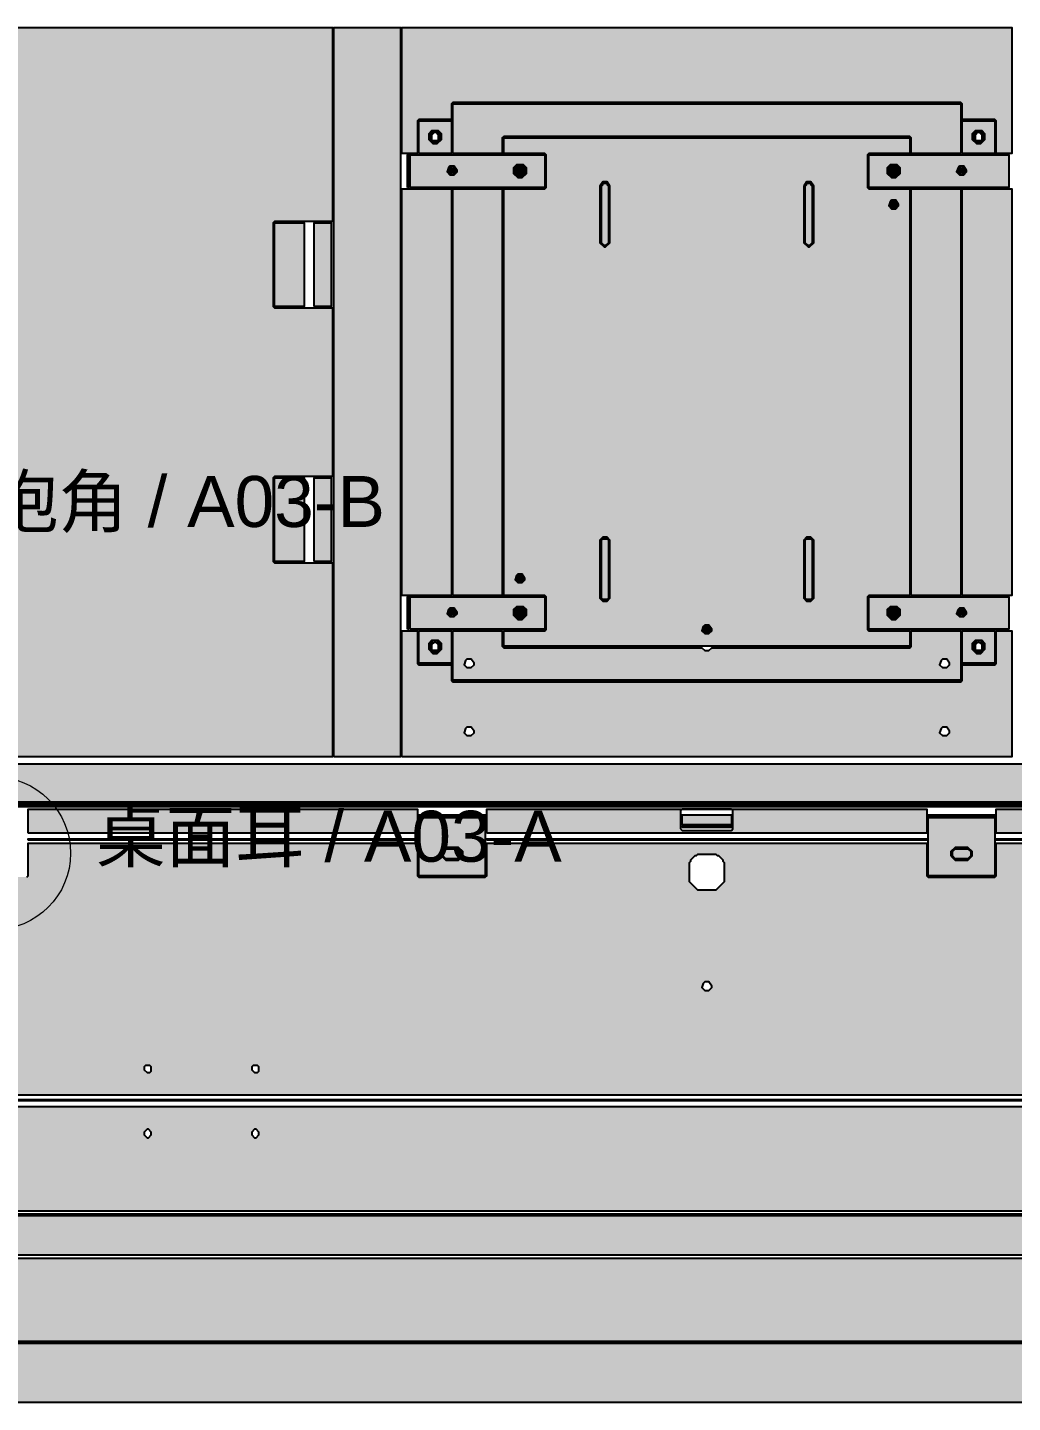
# Model space of a CAD drawing. Header units: millimetres. Extents: x 5 to 252589, y 5 to 415.
# Drawn here: x 24082.5 to 24140.5, y 251 to 331.9 of the extents above; entities that cross this region are included whole.
import ezdxf

# ---------------------------------------------------------------- set-up
doc = ezdxf.new("R2010")
doc.units = ezdxf.units.MM
for name, color, linetype, lineweight in [('DIM', 7, 'Continuous', 13), ('HATCH', 8, 'Continuous', 9), ('NOTE', 7, 'Continuous', 18), ('OUTLINE', 7, 'Continuous', 25)]:
    doc.layers.add(name, color=color, linetype=linetype, lineweight=lineweight)
doc.styles.add('CN', font='Arial Unicode.ttf')

msp = doc.modelspace()

# ---------------------------------------------------------------- hatches: boundary and pattern name
at = {"layer": 'HATCH', "true_color": 0x627d89}
for points in [[(24064.5, 289), (24064.5, 300.41667), (24067.91667, 300.41667), (24068, 300.5), (24068, 305.41667), (24067.91667, 305.5), (24064.5, 305.5), (24064.5, 315.41667), (24067.91667, 315.41667), (24068, 315.5), (24068, 320.41667), (24067.91667, 320.5), (24064.5, 320.5), (24064.5, 331.91667), (24100.41667, 331.91667), (24100.41667, 320.5), (24097, 320.5), (24096.91667, 320.41667), (24096.91667, 315.5), (24097, 315.41667), (24100.41667, 315.41667), (24100.41667, 305.5), (24097, 305.5), (24096.91667, 305.41667), (24096.91667, 300.5), (24097, 300.41667), (24100.41667, 300.41667), (24100.41667, 289)], [(24104.5, 324.5), (24104.5, 331.91667), (24140.41667, 331.91667), (24140.41667, 324.5), (24139.5, 324.5), (24139.5, 326.41667), (24139.41667, 326.5), (24137.5, 326.5), (24137.5, 327.41667), (24137.41667, 327.5), (24107.5, 327.5), (24107.41667, 327.41667), (24107.41667, 326.5), (24105.5, 326.5), (24105.41667, 326.41667), (24105.41667, 324.5)], [(24106.33333, 325.16667), (24106.16667, 325.33333), (24106.16667, 325.66667), (24106.25, 325.75), (24106.33333, 325.75), (24106.16667, 325.58333), (24106.16667, 325.33333), (24106.33333, 325.16667), (24106.58333, 325.16667), (24106.75, 325.33333), (24106.75, 325.58333), (24106.58333, 325.75), (24106.66667, 325.75), (24106.75, 325.66667), (24106.75, 325.33333), (24106.58333, 325.16667)], [(24138.33333, 325.16667), (24138.16667, 325.33333), (24138.16667, 325.66667), (24138.25, 325.75), (24138.33333, 325.75), (24138.16667, 325.58333), (24138.16667, 325.33333), (24138.33333, 325.16667), (24138.58333, 325.16667), (24138.75, 325.33333), (24138.75, 325.58333), (24138.58333, 325.75), (24138.66667, 325.75), (24138.75, 325.66667), (24138.75, 325.33333), (24138.58333, 325.16667)], [(24107.33333, 323.33333), (24107.25, 323.41667), (24107.25, 323.5), (24107.33333, 323.58333), (24107.33333, 323.66667), (24107.41667, 323.66667), (24107.41667, 323.33333)], [(24137.5, 323.33333), (24137.5, 323.66667), (24137.58333, 323.66667), (24137.66667, 323.41667), (24137.58333, 323.33333)], [(24104.5, 298.5), (24104.5, 322.41667), (24107.41667, 322.41667), (24107.41667, 298.5)], [(24137.5, 298.5), (24137.5, 322.41667), (24140.41667, 322.41667), (24140.41667, 298.5)], [(24107.33333, 297.33333), (24107.25, 297.41667), (24107.25, 297.5), (24107.33333, 297.58333), (24107.33333, 297.66667), (24107.41667, 297.66667), (24107.41667, 297.33333)], [(24137.5, 297.33333), (24137.5, 297.66667), (24137.58333, 297.66667), (24137.66667, 297.41667), (24137.58333, 297.33333)], [(24106.33333, 295.16667), (24106.16667, 295.33333), (24106.16667, 295.66667), (24106.25, 295.75), (24106.33333, 295.75), (24106.16667, 295.58333), (24106.16667, 295.33333), (24106.33333, 295.16667), (24106.58333, 295.16667), (24106.75, 295.33333), (24106.75, 295.58333), (24106.58333, 295.75), (24106.66667, 295.75), (24106.75, 295.66667), (24106.75, 295.33333), (24106.58333, 295.16667)], [(24138.33333, 295.16667), (24138.16667, 295.33333), (24138.16667, 295.66667), (24138.25, 295.75), (24138.33333, 295.75), (24138.16667, 295.58333), (24138.16667, 295.33333), (24138.33333, 295.16667), (24138.58333, 295.16667), (24138.75, 295.33333), (24138.75, 295.58333), (24138.58333, 295.75), (24138.66667, 295.75), (24138.75, 295.66667), (24138.75, 295.33333), (24138.58333, 295.16667)], [(24026.75, 286.33333), (24026.75, 288.58333), (24218.16667, 288.58333), (24218.16667, 286.33333)], [(24026.66667, 286), (24026.66667, 286.16667), (24026.75, 286.08333), (24218.16667, 286.08333), (24218.25, 286.16667), (24218.25, 286), (24218.16667, 286.08333), (24026.75, 286.08333)], [(24082.5, 284.5), (24082.5, 285.91667), (24105.41667, 285.91667), (24105.41667, 284.5)], [(24139.5, 284.5), (24139.5, 285.91667), (24162.41667, 285.91667), (24162.41667, 284.5)], [(24082.5, 284.08333), (24082.5, 284.16667), (24105.41667, 284.16667), (24105.41667, 284.08333)], [(24109.5, 284.08333), (24109.5, 284.16667), (24135.41667, 284.16667), (24135.41667, 284.08333)], [(24139.5, 284.08333), (24139.5, 284.16667), (24162.41667, 284.16667), (24162.41667, 284.08333)], [(24106.91667, 283.16667), (24106.91667, 283.41667), (24107.08333, 283.58333), (24107.83333, 283.58333), (24108, 283.41667), (24108, 283.16667), (24107.83333, 283), (24107.08333, 283)], [(24136.91667, 283.16667), (24136.91667, 283.41667), (24137.08333, 283.58333), (24137.83333, 283.58333), (24138, 283.41667), (24138, 283.16667), (24137.83333, 283), (24137.08333, 283)], [(24033.58333, 259.66667), (24033.58333, 260.08333), (24033.66667, 260.16667), (24033.66667, 260.66667), (24033.75, 260.75), (24033.75, 261.16667), (24033.83333, 261.25), (24033.83333, 261.75), (24033.91667, 261.83333), (24034, 261.83333), (24034.08333, 261.91667), (24034.08333, 262), (24210.83333, 262), (24210.83333, 261.91667), (24211.08333, 261.75), (24211.08333, 261.25), (24211.16667, 261.16667), (24211.16667, 260.75), (24211.25, 260.66667), (24211.25, 260.16667), (24211.33333, 260.08333), (24211.33333, 259.66667)], [(24024.66667, 251), (24024.66667, 251.16667), (24024.75, 251.25), (24024.75, 251.33333), (24024.91667, 251.5), (24024.91667, 251.58333), (24025.16667, 251.83333), (24025.08333, 251.91667), (24025.16667, 252), (24025.16667, 252.08333), (24025.33333, 252.25), (24025.33333, 252.33333), (24025.41667, 252.41667), (24025.41667, 252.5), (24025.5, 252.58333), (24025.58333, 252.83333), (24025.75, 253), (24025.75, 253.08333), (24025.83333, 253.16667), (24025.83333, 253.25), (24025.91667, 253.33333), (24026, 253.58333), (24026.16667, 253.75), (24026.16667, 253.83333), (24026.25, 253.91667), (24026.25, 254), (24026.33333, 254.08333), (24026.41667, 254.33333), (24026.58333, 254.5), (24218.33333, 254.5), (24218.5, 254.33333), (24218.5, 254.25), (24218.58333, 254.16667), (24218.58333, 254.08333), (24218.66667, 254), (24218.75, 253.75), (24218.91667, 253.58333), (24218.91667, 253.5), (24219, 253.41667), (24219, 253.33333), (24219.08333, 253.25), (24219.16667, 253), (24219.33333, 252.83333), (24219.33333, 252.75), (24219.41667, 252.66667), (24219.41667, 252.58333), (24219.5, 252.5), (24219.58333, 252.25), (24219.75, 252.08333), (24219.75, 252), (24219.83333, 251.91667), (24219.75, 251.83333), (24220, 251.58333), (24220, 251.5), (24220.16667, 251.33333), (24220.16667, 251.25), (24220.25, 251.16667), (24220.25, 251)]]:
    msp.add_hatch(color=145, dxfattribs=at).paths.add_polyline_path(points)
at = {"layer": 'HATCH', "true_color": 0x46909b}
for points in [[(24100.5, 289), (24100.5, 331.91667), (24104.41667, 331.91667), (24104.41667, 289)], [(24107.5, 324.5), (24107.5, 327.41667), (24137.41667, 327.41667), (24137.41667, 324.5), (24134.5, 324.5), (24134.5, 325.41667), (24134.41667, 325.5), (24110.5, 325.5), (24110.41667, 325.41667), (24110.41667, 324.5)], [(24107.5, 323.33333), (24107.5, 323.66667), (24107.58333, 323.66667), (24107.66667, 323.41667), (24107.58333, 323.33333)], [(24111.33333, 323.33333), (24111.33333, 323.41667), (24111.25, 323.5), (24111.41667, 323.66667), (24111.5, 323.66667), (24111.66667, 323.5), (24111.58333, 323.41667), (24111.58333, 323.33333)], [(24133.33333, 323.33333), (24133.33333, 323.41667), (24133.25, 323.5), (24133.41667, 323.66667), (24133.5, 323.66667), (24133.66667, 323.5), (24133.58333, 323.41667), (24133.58333, 323.33333)], [(24137.33333, 323.33333), (24137.25, 323.41667), (24137.25, 323.5), (24137.33333, 323.58333), (24137.33333, 323.66667), (24137.41667, 323.66667), (24137.41667, 323.33333)], [(24107.5, 298.5), (24107.5, 322.41667), (24110.41667, 322.41667), (24110.41667, 298.5)], [(24116.41667, 319.08333), (24116.25, 319.25), (24116.25, 322.58333), (24116.33333, 322.66667), (24116.33333, 322.75), (24116.58333, 322.75), (24116.58333, 322.66667), (24116.66667, 322.58333), (24116.66667, 319.25), (24116.5, 319.08333)], [(24128.41667, 319.08333), (24128.25, 319.25), (24128.25, 322.58333), (24128.33333, 322.66667), (24128.33333, 322.75), (24128.58333, 322.75), (24128.58333, 322.66667), (24128.66667, 322.58333), (24128.66667, 319.25), (24128.5, 319.08333)], [(24134.5, 298.5), (24134.5, 322.41667), (24137.41667, 322.41667), (24137.41667, 298.5)], [(24133.33333, 321.33333), (24133.25, 321.41667), (24133.33333, 321.66667), (24133.58333, 321.66667), (24133.66667, 321.41667), (24133.58333, 321.33333)], [(24097, 315.5), (24097, 320.41667), (24098.75, 320.41667), (24098.75, 315.5)], [(24099.33333, 315.5), (24099.33333, 320.41667), (24100.33333, 320.41667), (24100.33333, 315.5)], [(24097, 300.5), (24097, 305.41667), (24098.75, 305.41667), (24098.75, 300.5)], [(24099.33333, 300.5), (24099.33333, 305.41667), (24100.33333, 305.41667), (24100.33333, 300.5)], [(24116.33333, 298.25), (24116.25, 298.33333), (24116.25, 301.75), (24116.33333, 301.83333), (24116.58333, 301.83333), (24116.66667, 301.75), (24116.66667, 298.33333), (24116.58333, 298.25)], [(24128.33333, 298.25), (24128.25, 298.33333), (24128.25, 301.75), (24128.33333, 301.83333), (24128.58333, 301.83333), (24128.66667, 301.75), (24128.66667, 298.33333), (24128.58333, 298.25)], [(24111.33333, 299.33333), (24111.25, 299.41667), (24111.33333, 299.66667), (24111.58333, 299.66667), (24111.66667, 299.41667), (24111.58333, 299.33333)], [(24107.5, 297.33333), (24107.5, 297.66667), (24107.58333, 297.66667), (24107.66667, 297.41667), (24107.58333, 297.33333)], [(24111.33333, 297.33333), (24111.33333, 297.41667), (24111.25, 297.5), (24111.41667, 297.66667), (24111.5, 297.66667), (24111.66667, 297.5), (24111.58333, 297.41667), (24111.58333, 297.33333)], [(24133.33333, 297.33333), (24133.33333, 297.41667), (24133.25, 297.5), (24133.41667, 297.66667), (24133.5, 297.66667), (24133.66667, 297.5), (24133.58333, 297.41667), (24133.58333, 297.33333)], [(24137.33333, 297.33333), (24137.25, 297.41667), (24137.25, 297.5), (24137.33333, 297.58333), (24137.33333, 297.66667), (24137.41667, 297.66667), (24137.41667, 297.33333)], [(24122.33333, 296.33333), (24122.25, 296.41667), (24122.33333, 296.66667), (24122.58333, 296.66667), (24122.66667, 296.41667), (24122.58333, 296.33333)], [(24121, 285), (24121, 285.58333), (24123.91667, 285.58333), (24123.91667, 285)]]:
    msp.add_hatch(color=135, dxfattribs=at).paths.add_polyline_path(points)
h = msp.add_hatch(color=135, dxfattribs=at)
h.paths.add_polyline_path([(24105.5, 324.5), (24105.5, 326.41667), (24107.41667, 326.41667), (24107.41667, 324.5)])
h.paths.add_polyline_path([(24106.33333, 325.08333), (24106.58333, 325.08333), (24106.83333, 325.33333), (24106.83333, 325.66667), (24106.66667, 325.83333), (24106.25, 325.83333), (24106.08333, 325.66667), (24106.08333, 325.33333)], flags=0)
h = msp.add_hatch(color=135, dxfattribs=at)
h.paths.add_polyline_path([(24137.5, 324.5), (24137.5, 326.41667), (24139.41667, 326.41667), (24139.41667, 324.5)])
h.paths.add_polyline_path([(24138.33333, 325.08333), (24138.58333, 325.08333), (24138.83333, 325.33333), (24138.83333, 325.66667), (24138.66667, 325.83333), (24138.25, 325.83333), (24138.08333, 325.66667), (24138.08333, 325.33333)], flags=0)
h = msp.add_hatch(color=135, dxfattribs=at)
h.paths.add_polyline_path([(24106.33333, 325.25), (24106.25, 325.33333), (24106.25, 325.58333), (24106.41667, 325.75), (24106.5, 325.75), (24106.66667, 325.58333), (24106.66667, 325.33333), (24106.58333, 325.25)])
h.paths.add_polyline_path([(24106.25, 325.33333), (24106.33333, 325.25), (24106.58333, 325.25), (24106.66667, 325.33333), (24106.66667, 325.58333), (24106.5, 325.75), (24106.41667, 325.75), (24106.25, 325.58333)], flags=0)
h = msp.add_hatch(color=135, dxfattribs=at)
h.paths.add_polyline_path([(24110.5, 295.5), (24110.5, 296.41667), (24112.91667, 296.41667), (24113, 296.5), (24113, 298.41667), (24112.91667, 298.5), (24110.5, 298.5), (24110.5, 322.41667), (24112.91667, 322.41667), (24113, 322.5), (24113, 324.41667), (24112.91667, 324.5), (24110.5, 324.5), (24110.5, 325.41667), (24134.41667, 325.41667), (24134.41667, 324.5), (24132, 324.5), (24131.91667, 324.41667), (24131.91667, 322.5), (24132, 322.41667), (24134.41667, 322.41667), (24134.41667, 298.5), (24132, 298.5), (24131.91667, 298.41667), (24131.91667, 296.5), (24132, 296.41667), (24134.41667, 296.41667), (24134.41667, 295.5)])
h.paths.add_polyline_path([(24133.33333, 321.25), (24133.58333, 321.25), (24133.75, 321.41667), (24133.75, 321.5), (24133.58333, 321.75), (24133.33333, 321.75), (24133.25, 321.66667), (24133.16667, 321.41667)], flags=0)
h.paths.add_polyline_path([(24128.41667, 319), (24128.5, 319), (24128.75, 319.25), (24128.75, 322.58333), (24128.58333, 322.83333), (24128.33333, 322.83333), (24128.16667, 322.58333), (24128.16667, 319.25)], flags=0)
h.paths.add_polyline_path([(24116.41667, 319), (24116.5, 319), (24116.75, 319.25), (24116.75, 322.58333), (24116.58333, 322.83333), (24116.33333, 322.83333), (24116.16667, 322.58333), (24116.16667, 319.25)], flags=0)
h.paths.add_polyline_path([(24111.33333, 299.25), (24111.58333, 299.25), (24111.75, 299.41667), (24111.75, 299.5), (24111.58333, 299.75), (24111.33333, 299.75), (24111.25, 299.66667), (24111.16667, 299.41667)], flags=0)
h.paths.add_polyline_path([(24128.33333, 298.16667), (24128.58333, 298.16667), (24128.75, 298.33333), (24128.75, 301.75), (24128.58333, 301.91667), (24128.33333, 301.91667), (24128.16667, 301.75), (24128.16667, 298.33333)], flags=0)
h.paths.add_polyline_path([(24116.33333, 298.16667), (24116.58333, 298.16667), (24116.75, 298.33333), (24116.75, 301.75), (24116.58333, 301.91667), (24116.33333, 301.91667), (24116.16667, 301.75), (24116.16667, 298.33333)], flags=0)
h.paths.add_polyline_path([(24122.33333, 296.25), (24122.58333, 296.25), (24122.75, 296.41667), (24122.75, 296.5), (24122.58333, 296.75), (24122.33333, 296.75), (24122.25, 296.66667), (24122.16667, 296.41667)], flags=0)
h = msp.add_hatch(color=135, dxfattribs=at)
h.paths.add_polyline_path([(24138.33333, 325.25), (24138.25, 325.33333), (24138.25, 325.58333), (24138.41667, 325.75), (24138.5, 325.75), (24138.66667, 325.58333), (24138.66667, 325.33333), (24138.58333, 325.25)])
h.paths.add_polyline_path([(24138.25, 325.33333), (24138.33333, 325.25), (24138.58333, 325.25), (24138.66667, 325.33333), (24138.66667, 325.58333), (24138.5, 325.75), (24138.41667, 325.75), (24138.25, 325.58333)], flags=0)
at = {"layer": 'HATCH', "true_color": 0x468d97}
for points in [[(24104.83333, 322.5), (24104.83333, 324.41667), (24104.91667, 324.41667), (24104.91667, 322.5)], [(24104.83333, 296.5), (24104.83333, 298.41667), (24104.91667, 298.41667), (24104.91667, 296.5)], [(24105.5, 285.5), (24105.5, 285.58333), (24109.41667, 285.58333), (24109.41667, 285.5)], [(24135.5, 285.5), (24135.5, 285.58333), (24139.41667, 285.58333), (24139.41667, 285.5)]]:
    msp.add_hatch(color=145, dxfattribs=at).paths.add_polyline_path(points)
at = {"layer": 'HATCH', "true_color": 0x46909b}
h = msp.add_hatch(color=135, dxfattribs=at)
h.paths.add_polyline_path([(24105, 322.5), (24105, 324.41667), (24112.91667, 324.41667), (24112.91667, 322.5)])
h.paths.add_polyline_path([(24107.33333, 323.25), (24107.58333, 323.25), (24107.75, 323.41667), (24107.75, 323.5), (24107.58333, 323.75), (24107.33333, 323.75), (24107.25, 323.66667), (24107.16667, 323.41667)], flags=0)
h.paths.add_polyline_path([(24111.33333, 323.08333), (24111.58333, 323.08333), (24111.83333, 323.33333), (24111.83333, 323.66667), (24111.66667, 323.83333), (24111.25, 323.83333), (24111.08333, 323.66667), (24111.08333, 323.33333)], flags=0)
h = msp.add_hatch(color=135, dxfattribs=at)
h.paths.add_polyline_path([(24111.33333, 323.16667), (24111.16667, 323.33333), (24111.16667, 323.66667), (24111.25, 323.75), (24111.66667, 323.75), (24111.75, 323.66667), (24111.75, 323.33333), (24111.58333, 323.16667)])
h.paths.add_polyline_path([(24111.16667, 323.5), (24111.33333, 323.25), (24111.58333, 323.25), (24111.75, 323.5), (24111.5, 323.75), (24111.41667, 323.75)], flags=0)
h = msp.add_hatch(color=135, dxfattribs=at)
h.paths.add_polyline_path([(24132, 322.5), (24132, 324.41667), (24140.25, 324.41667), (24140.25, 322.5)])
h.paths.add_polyline_path([(24137.33333, 323.25), (24137.58333, 323.25), (24137.75, 323.41667), (24137.75, 323.5), (24137.58333, 323.75), (24137.33333, 323.75), (24137.25, 323.66667), (24137.16667, 323.41667)], flags=0)
h.paths.add_polyline_path([(24133.33333, 323.08333), (24133.58333, 323.08333), (24133.83333, 323.33333), (24133.83333, 323.66667), (24133.66667, 323.83333), (24133.25, 323.83333), (24133.08333, 323.66667), (24133.08333, 323.33333)], flags=0)
h = msp.add_hatch(color=135, dxfattribs=at)
h.paths.add_polyline_path([(24133.33333, 323.16667), (24133.16667, 323.33333), (24133.16667, 323.66667), (24133.25, 323.75), (24133.66667, 323.75), (24133.75, 323.66667), (24133.75, 323.33333), (24133.58333, 323.16667)])
h.paths.add_polyline_path([(24133.16667, 323.5), (24133.33333, 323.25), (24133.58333, 323.25), (24133.75, 323.5), (24133.5, 323.75), (24133.41667, 323.75)], flags=0)
h = msp.add_hatch(color=135, dxfattribs=at)
h.paths.add_polyline_path([(24105, 296.5), (24105, 298.41667), (24112.91667, 298.41667), (24112.91667, 296.5)])
h.paths.add_polyline_path([(24107.33333, 297.25), (24107.58333, 297.25), (24107.75, 297.41667), (24107.75, 297.5), (24107.58333, 297.75), (24107.33333, 297.75), (24107.25, 297.66667), (24107.16667, 297.41667)], flags=0)
h.paths.add_polyline_path([(24111.33333, 297.08333), (24111.58333, 297.08333), (24111.83333, 297.33333), (24111.83333, 297.66667), (24111.66667, 297.83333), (24111.25, 297.83333), (24111.08333, 297.66667), (24111.08333, 297.33333)], flags=0)
h = msp.add_hatch(color=135, dxfattribs=at)
h.paths.add_polyline_path([(24132, 296.5), (24132, 298.41667), (24140.25, 298.41667), (24140.25, 296.5)])
h.paths.add_polyline_path([(24137.33333, 297.25), (24137.58333, 297.25), (24137.75, 297.41667), (24137.75, 297.5), (24137.58333, 297.75), (24137.33333, 297.75), (24137.25, 297.66667), (24137.16667, 297.41667)], flags=0)
h.paths.add_polyline_path([(24133.33333, 297.08333), (24133.58333, 297.08333), (24133.83333, 297.33333), (24133.83333, 297.66667), (24133.66667, 297.83333), (24133.25, 297.83333), (24133.08333, 297.66667), (24133.08333, 297.33333)], flags=0)
h = msp.add_hatch(color=135, dxfattribs=at)
h.paths.add_polyline_path([(24111.33333, 297.16667), (24111.16667, 297.33333), (24111.16667, 297.66667), (24111.25, 297.75), (24111.66667, 297.75), (24111.75, 297.66667), (24111.75, 297.33333), (24111.58333, 297.16667)])
h.paths.add_polyline_path([(24111.16667, 297.5), (24111.33333, 297.25), (24111.58333, 297.25), (24111.75, 297.5), (24111.5, 297.75), (24111.41667, 297.75)], flags=0)
h = msp.add_hatch(color=135, dxfattribs=at)
h.paths.add_polyline_path([(24133.33333, 297.16667), (24133.16667, 297.33333), (24133.16667, 297.66667), (24133.25, 297.75), (24133.66667, 297.75), (24133.75, 297.66667), (24133.75, 297.33333), (24133.58333, 297.16667)])
h.paths.add_polyline_path([(24133.16667, 297.5), (24133.33333, 297.25), (24133.58333, 297.25), (24133.75, 297.5), (24133.5, 297.75), (24133.41667, 297.75)], flags=0)
at = {"layer": 'HATCH', "true_color": 0x627d89}
h = msp.add_hatch(color=145, dxfattribs=at)
h.paths.add_polyline_path([(24104.5, 289), (24104.5, 296.41667), (24105.41667, 296.41667), (24105.41667, 294.5), (24105.5, 294.41667), (24107.41667, 294.41667), (24107.41667, 293.5), (24107.5, 293.41667), (24137.41667, 293.41667), (24137.5, 293.5), (24137.5, 294.41667), (24139.41667, 294.41667), (24139.5, 294.5), (24139.5, 296.41667), (24140.41667, 296.41667), (24140.41667, 289)])
h.paths.add_polyline_path([(24136.33333, 290.25), (24136.58333, 290.25), (24136.75, 290.41667), (24136.75, 290.5), (24136.58333, 290.75), (24136.33333, 290.75), (24136.25, 290.66667), (24136.16667, 290.41667)], flags=0)
h.paths.add_polyline_path([(24108.33333, 290.25), (24108.58333, 290.25), (24108.75, 290.41667), (24108.75, 290.5), (24108.58333, 290.75), (24108.33333, 290.75), (24108.25, 290.66667), (24108.16667, 290.41667)], flags=0)
at = {"layer": 'HATCH', "true_color": 0x46909b}
h = msp.add_hatch(color=135, dxfattribs=at)
h.paths.add_polyline_path([(24105.5, 294.5), (24105.5, 296.41667), (24107.41667, 296.41667), (24107.41667, 294.5)])
h.paths.add_polyline_path([(24106.33333, 295.08333), (24106.58333, 295.08333), (24106.83333, 295.33333), (24106.83333, 295.66667), (24106.66667, 295.83333), (24106.25, 295.83333), (24106.08333, 295.66667), (24106.08333, 295.33333)], flags=0)
h = msp.add_hatch(color=135, dxfattribs=at)
h.paths.add_polyline_path([(24107.5, 293.5), (24107.5, 296.41667), (24110.41667, 296.41667), (24110.41667, 295.5), (24110.5, 295.41667), (24122.16667, 295.41667), (24122.33333, 295.25), (24122.58333, 295.25), (24122.75, 295.41667), (24134.41667, 295.41667), (24134.5, 295.5), (24134.5, 296.41667), (24137.41667, 296.41667), (24137.41667, 293.5)])
h.paths.add_polyline_path([(24136.33333, 294.25), (24136.58333, 294.25), (24136.75, 294.41667), (24136.75, 294.5), (24136.58333, 294.75), (24136.33333, 294.75), (24136.25, 294.66667), (24136.16667, 294.41667)], flags=0)
h.paths.add_polyline_path([(24108.33333, 294.25), (24108.58333, 294.25), (24108.75, 294.41667), (24108.75, 294.5), (24108.58333, 294.75), (24108.33333, 294.75), (24108.25, 294.66667), (24108.16667, 294.41667)], flags=0)
h = msp.add_hatch(color=135, dxfattribs=at)
h.paths.add_polyline_path([(24137.5, 294.5), (24137.5, 296.41667), (24139.41667, 296.41667), (24139.41667, 294.5)])
h.paths.add_polyline_path([(24138.33333, 295.08333), (24138.58333, 295.08333), (24138.83333, 295.33333), (24138.83333, 295.66667), (24138.66667, 295.83333), (24138.25, 295.83333), (24138.08333, 295.66667), (24138.08333, 295.33333)], flags=0)
h = msp.add_hatch(color=135, dxfattribs=at)
h.paths.add_polyline_path([(24106.33333, 295.25), (24106.25, 295.33333), (24106.25, 295.58333), (24106.41667, 295.75), (24106.5, 295.75), (24106.66667, 295.58333), (24106.66667, 295.33333), (24106.58333, 295.25)])
h.paths.add_polyline_path([(24106.25, 295.33333), (24106.33333, 295.25), (24106.58333, 295.25), (24106.66667, 295.33333), (24106.66667, 295.58333), (24106.5, 295.75), (24106.41667, 295.75), (24106.25, 295.58333)], flags=0)
h = msp.add_hatch(color=135, dxfattribs=at)
h.paths.add_polyline_path([(24138.33333, 295.25), (24138.25, 295.33333), (24138.25, 295.58333), (24138.41667, 295.75), (24138.5, 295.75), (24138.66667, 295.58333), (24138.66667, 295.33333), (24138.58333, 295.25)])
h.paths.add_polyline_path([(24138.25, 295.33333), (24138.33333, 295.25), (24138.58333, 295.25), (24138.66667, 295.33333), (24138.66667, 295.58333), (24138.5, 295.75), (24138.41667, 295.75), (24138.25, 295.58333)], flags=0)
at = {"layer": 'HATCH', "true_color": 0x64808c}
msp.add_hatch(color=145, dxfattribs=at).paths.add_polyline_path([(24026.75, 286.16667), (24026.75, 286.25), (24218.16667, 286.25), (24218.16667, 286.16667)])
at = {"layer": 'HATCH', "true_color": 0x627d89}
h = msp.add_hatch(color=145, dxfattribs=at)
h.paths.add_polyline_path([(24034, 262.08333), (24034, 285.91667), (24078.41667, 285.91667), (24078.41667, 284.5), (24072.5, 284.5), (24072.41667, 284.41667), (24072.41667, 268.5), (24072.5, 268.41667), (24172.41667, 268.41667), (24172.5, 268.5), (24172.5, 284.41667), (24172.41667, 284.5), (24166.5, 284.5), (24166.5, 285.91667), (24210.66667, 285.91667), (24210.66667, 262.33333), (24210.58333, 262.25), (24034.33333, 262.25), (24034.25, 262.33333), (24034.16667, 262.33333), (24034.08333, 262.25), (24034.08333, 262.16667), (24034.16667, 262.08333), (24210.75, 262.08333), (24210.83333, 262.16667), (24210.83333, 285.91667), (24210.91667, 285.91667), (24210.91667, 262.08333)])
h.paths.add_polyline_path([(24155.33333, 266.58333), (24155.41667, 266.58333), (24155.58333, 266.75), (24155.58333, 266.91667), (24155.41667, 267.08333), (24155.33333, 267.08333), (24155.16667, 266.91667), (24155.16667, 266.75)], flags=0)
h.paths.add_polyline_path([(24149, 266.58333), (24149.08333, 266.58333), (24149.25, 266.75), (24149.25, 266.91667), (24149.08333, 267.08333), (24149, 267.08333), (24148.83333, 266.91667), (24148.83333, 266.75)], flags=0)
h.paths.add_polyline_path([(24095.83333, 266.58333), (24095.91667, 266.58333), (24096.08333, 266.75), (24096.08333, 266.91667), (24095.91667, 267.08333), (24095.83333, 267.08333), (24095.66667, 266.91667), (24095.66667, 266.75)], flags=0)
h.paths.add_polyline_path([(24089.5, 266.58333), (24089.58333, 266.58333), (24089.75, 266.75), (24089.75, 266.91667), (24089.58333, 267.08333), (24089.5, 267.08333), (24089.33333, 266.91667), (24089.33333, 266.75)], flags=0)
h = msp.add_hatch(color=145, dxfattribs=at)
h.paths.add_polyline_path([(24109.5, 284.5), (24109.5, 285.91667), (24135.41667, 285.91667), (24135.41667, 284.5)])
h.paths.add_polyline_path([(24120.91667, 284.75), (24121, 284.66667), (24123.91667, 284.66667), (24124, 284.75), (24124, 285.83333), (24123.91667, 285.91667), (24121, 285.91667), (24120.91667, 285.83333)], flags=0)
at = {"layer": 'HATCH', "true_color": 0x46909b}
h = msp.add_hatch(color=135, dxfattribs=at)
h.paths.add_polyline_path([(24105.5, 282), (24105.5, 285.41667), (24109.41667, 285.41667), (24109.41667, 282)])
h.paths.add_polyline_path([(24106.83333, 283.16667), (24107.08333, 282.91667), (24107.83333, 282.91667), (24108.08333, 283.16667), (24108.08333, 283.41667), (24107.83333, 283.66667), (24107.08333, 283.66667), (24106.83333, 283.41667)], flags=0)
at = {"layer": 'HATCH', "true_color": 0x46949f}
msp.add_hatch(color=135, dxfattribs=at).paths.add_polyline_path([(24121, 284.83333), (24121, 284.91667), (24123.91667, 284.91667), (24123.91667, 284.83333)])
at = {"layer": 'HATCH', "true_color": 0x46909b}
h = msp.add_hatch(color=135, dxfattribs=at)
h.paths.add_polyline_path([(24135.5, 282), (24135.5, 285.41667), (24139.41667, 285.41667), (24139.41667, 282)])
h.paths.add_polyline_path([(24136.83333, 283.16667), (24137.08333, 282.91667), (24137.83333, 282.91667), (24138.08333, 283.16667), (24138.08333, 283.41667), (24137.83333, 283.66667), (24137.08333, 283.66667), (24136.83333, 283.41667)], flags=0)
at = {"layer": 'HATCH', "true_color": 0x627d89}
h = msp.add_hatch(color=145, dxfattribs=at)
h.paths.add_polyline_path([(24072.75, 268.75), (24072.75, 284.16667), (24078.41667, 284.16667), (24078.41667, 284.08333), (24072.91667, 284.08333), (24072.83333, 284), (24073.08333, 283.75), (24073.16667, 283.83333), (24073.16667, 283.91667), (24078.41667, 283.91667), (24078.41667, 282), (24078.5, 281.91667), (24082.41667, 281.91667), (24082.5, 282), (24082.5, 283.91667), (24105.41667, 283.91667), (24105.41667, 282), (24105.5, 281.91667), (24109.41667, 281.91667), (24109.5, 282), (24109.5, 283.91667), (24135.41667, 283.91667), (24135.41667, 282), (24135.5, 281.91667), (24139.41667, 281.91667), (24139.5, 282), (24139.5, 283.91667), (24162.41667, 283.91667), (24162.41667, 282), (24162.5, 281.91667), (24166.41667, 281.91667), (24166.5, 282), (24166.5, 283.91667), (24171.75, 283.91667), (24171.75, 283.83333), (24171.83333, 283.75), (24171.91667, 283.83333), (24171.91667, 269.16667), (24171.83333, 269.16667), (24171.75, 269.08333), (24073.16667, 269.08333), (24073.08333, 269.16667), (24073, 269.16667), (24072.83333, 268.91667), (24072.91667, 268.83333), (24172, 268.83333), (24172.08333, 268.91667), (24172.08333, 284), (24172, 284.08333), (24166.5, 284.08333), (24166.5, 284.16667), (24172.16667, 284.16667), (24172.16667, 268.75)])
h.paths.add_polyline_path([(24121.91667, 281.16667), (24123, 281.16667), (24123.5, 281.66667), (24123.5, 282.75), (24123.41667, 282.83333), (24123.41667, 282.91667), (24123.16667, 283.16667), (24123.08333, 283.16667), (24123, 283.25), (24121.91667, 283.25), (24121.83333, 283.16667), (24121.75, 283.16667), (24121.5, 282.91667), (24121.5, 282.83333), (24121.41667, 282.75), (24121.41667, 281.66667)], flags=0)
h.paths.add_polyline_path([(24122.33333, 275.25), (24122.58333, 275.25), (24122.75, 275.41667), (24122.75, 275.5), (24122.58333, 275.75), (24122.33333, 275.75), (24122.25, 275.66667), (24122.16667, 275.41667)], flags=0)
h.paths.add_polyline_path([(24155.16667, 270.5), (24155.25, 270.41667), (24155.41667, 270.41667), (24155.58333, 270.58333), (24155.58333, 270.75), (24155.5, 270.83333), (24155.25, 270.83333), (24155.16667, 270.75)], flags=0)
h.paths.add_polyline_path([(24148.83333, 270.5), (24148.91667, 270.41667), (24149.08333, 270.41667), (24149.25, 270.58333), (24149.25, 270.75), (24149.16667, 270.83333), (24148.91667, 270.83333), (24148.83333, 270.75)], flags=0)
h.paths.add_polyline_path([(24095.83333, 270.41667), (24096, 270.41667), (24096.08333, 270.5), (24096.08333, 270.75), (24096, 270.83333), (24095.75, 270.83333), (24095.66667, 270.75), (24095.66667, 270.58333)], flags=0)
h.paths.add_polyline_path([(24089.5, 270.41667), (24089.66667, 270.41667), (24089.75, 270.5), (24089.75, 270.75), (24089.66667, 270.83333), (24089.41667, 270.83333), (24089.33333, 270.75), (24089.33333, 270.58333)], flags=0)
at = {"layer": 'HATCH', "true_color": 0x58707b}
msp.add_hatch(color=147, dxfattribs=at).paths.add_polyline_path([(24026.58333, 254.58333), (24028.33333, 254.58333), (24030, 256.25), (24030.08333, 256.25), (24032.16667, 258.33333), (24032.25, 258.33333), (24033.41667, 259.5), (24211.5, 259.5), (24212.66667, 258.33333), (24212.75, 258.33333), (24214.83333, 256.25), (24214.91667, 256.25), (24216.58333, 254.58333), (24218.33333, 254.58333)])

# ---------------------------------------------------------------- linework, layer by layer
at = {"layer": 'DIM'}
msp.add_circle((24080.5, 283.32356), 4.5, dxfattribs=at)
at = {"layer": 'OUTLINE', "color": 139, "true_color": 0x42544a}
for points in [[(24064.5, 331.91667), (24100.41667, 331.91667), (24100.41667, 320.5), (24097, 320.5), (24096.91667, 320.41667), (24096.91667, 315.5), (24097, 315.41667), (24100.41667, 315.41667), (24100.41667, 305.5), (24097, 305.5), (24096.91667, 305.41667), (24096.91667, 300.5), (24097, 300.41667), (24100.41667, 300.41667), (24100.41667, 289), (24064.5, 289)], [(24034.16667, 262.08333), (24210.75, 262.08333), (24210.83333, 262.16667), (24210.83333, 285.91667), (24210.91667, 285.91667), (24210.91667, 262.08333), (24034, 262.08333)], [(24072.5, 268.41667), (24172.41667, 268.41667), (24172.5, 268.5), (24172.5, 284.41667), (24172.41667, 284.5), (24166.5, 284.5), (24166.5, 285.91667), (24210.66667, 285.91667), (24210.66667, 262.33333), (24210.58333, 262.25), (24034.33333, 262.25)], [(24072.91667, 268.83333), (24172, 268.83333), (24172.08333, 268.91667), (24172.08333, 284), (24172, 284.08333), (24166.5, 284.08333), (24166.5, 284.16667), (24172.16667, 284.16667), (24172.16667, 268.75), (24072.75, 268.75)], [(24082.41667, 281.91667), (24082.5, 282), (24082.5, 283.91667), (24105.41667, 283.91667), (24105.41667, 282), (24105.5, 281.91667), (24109.41667, 281.91667), (24109.5, 282), (24109.5, 283.91667), (24135.41667, 283.91667), (24135.41667, 282), (24135.5, 281.91667), (24139.41667, 281.91667), (24139.5, 282), (24139.5, 283.91667), (24162.41667, 283.91667)], [(24171.75, 269.08333), (24073.16667, 269.08333)], [(24026.58333, 254.5), (24218.33333, 254.5)], [(24220.25, 251), (24024.66667, 251)]]:
    msp.add_lwpolyline(points, dxfattribs=at)
for points in [[(24100.5, 289), (24100.5, 331.91667), (24104.41667, 331.91667), (24104.41667, 289)], [(24104.5, 324.5), (24104.5, 331.91667), (24140.41667, 331.91667), (24140.41667, 324.5), (24139.5, 324.5), (24139.5, 326.41667), (24139.41667, 326.5), (24137.5, 326.5), (24137.5, 327.41667), (24137.41667, 327.5), (24107.5, 327.5), (24107.41667, 327.41667), (24107.41667, 326.5), (24105.5, 326.5), (24105.41667, 326.41667), (24105.41667, 324.5)], [(24107.5, 324.5), (24107.5, 327.41667), (24137.41667, 327.41667), (24137.41667, 324.5), (24134.5, 324.5), (24134.5, 325.41667), (24134.41667, 325.5), (24110.5, 325.5), (24110.41667, 325.41667), (24110.41667, 324.5)], [(24105.5, 324.5), (24105.5, 326.41667), (24107.41667, 326.41667), (24107.41667, 324.5)], [(24137.5, 324.5), (24137.5, 326.41667), (24139.41667, 326.41667), (24139.41667, 324.5)], [(24106.33333, 325.08333), (24106.58333, 325.08333), (24106.83333, 325.33333), (24106.83333, 325.66667), (24106.66667, 325.83333), (24106.25, 325.83333), (24106.08333, 325.66667), (24106.08333, 325.33333)], [(24106.33333, 325.16667), (24106.16667, 325.33333), (24106.16667, 325.66667), (24106.25, 325.75), (24106.33333, 325.75), (24106.16667, 325.58333), (24106.16667, 325.33333), (24106.33333, 325.16667), (24106.58333, 325.16667), (24106.75, 325.33333), (24106.75, 325.58333), (24106.58333, 325.75), (24106.66667, 325.75), (24106.75, 325.66667), (24106.75, 325.33333), (24106.58333, 325.16667)], [(24106.33333, 325.25), (24106.25, 325.33333), (24106.25, 325.58333), (24106.41667, 325.75), (24106.5, 325.75), (24106.66667, 325.58333), (24106.66667, 325.33333), (24106.58333, 325.25)], [(24106.25, 325.33333), (24106.33333, 325.25), (24106.58333, 325.25), (24106.66667, 325.33333), (24106.66667, 325.58333), (24106.5, 325.75), (24106.41667, 325.75), (24106.25, 325.58333)], [(24110.5, 295.5), (24110.5, 296.41667), (24112.91667, 296.41667), (24113, 296.5), (24113, 298.41667), (24112.91667, 298.5), (24110.5, 298.5), (24110.5, 322.41667), (24112.91667, 322.41667), (24113, 322.5), (24113, 324.41667), (24112.91667, 324.5), (24110.5, 324.5), (24110.5, 325.41667), (24134.41667, 325.41667), (24134.41667, 324.5), (24132, 324.5), (24131.91667, 324.41667), (24131.91667, 322.5), (24132, 322.41667), (24134.41667, 322.41667), (24134.41667, 298.5), (24132, 298.5), (24131.91667, 298.41667), (24131.91667, 296.5), (24132, 296.41667), (24134.41667, 296.41667), (24134.41667, 295.5)], [(24138.33333, 325.08333), (24138.58333, 325.08333), (24138.83333, 325.33333), (24138.83333, 325.66667), (24138.66667, 325.83333), (24138.25, 325.83333), (24138.08333, 325.66667), (24138.08333, 325.33333)], [(24138.33333, 325.16667), (24138.16667, 325.33333), (24138.16667, 325.66667), (24138.25, 325.75), (24138.33333, 325.75), (24138.16667, 325.58333), (24138.16667, 325.33333), (24138.33333, 325.16667), (24138.58333, 325.16667), (24138.75, 325.33333), (24138.75, 325.58333), (24138.58333, 325.75), (24138.66667, 325.75), (24138.75, 325.66667), (24138.75, 325.33333), (24138.58333, 325.16667)], [(24138.33333, 325.25), (24138.25, 325.33333), (24138.25, 325.58333), (24138.41667, 325.75), (24138.5, 325.75), (24138.66667, 325.58333), (24138.66667, 325.33333), (24138.58333, 325.25)], [(24138.25, 325.33333), (24138.33333, 325.25), (24138.58333, 325.25), (24138.66667, 325.33333), (24138.66667, 325.58333), (24138.5, 325.75), (24138.41667, 325.75), (24138.25, 325.58333)], [(24104.83333, 322.5), (24104.83333, 324.41667), (24104.91667, 324.41667), (24104.91667, 322.5)], [(24105, 322.5), (24105, 324.41667), (24112.91667, 324.41667), (24112.91667, 322.5)], [(24107.33333, 323.25), (24107.58333, 323.25), (24107.75, 323.41667), (24107.75, 323.5), (24107.58333, 323.75), (24107.33333, 323.75), (24107.25, 323.66667), (24107.16667, 323.41667)], [(24111.33333, 323.08333), (24111.58333, 323.08333), (24111.83333, 323.33333), (24111.83333, 323.66667), (24111.66667, 323.83333), (24111.25, 323.83333), (24111.08333, 323.66667), (24111.08333, 323.33333)], [(24111.33333, 323.16667), (24111.16667, 323.33333), (24111.16667, 323.66667), (24111.25, 323.75), (24111.66667, 323.75), (24111.75, 323.66667), (24111.75, 323.33333), (24111.58333, 323.16667)], [(24111.16667, 323.5), (24111.33333, 323.25), (24111.58333, 323.25), (24111.75, 323.5), (24111.5, 323.75), (24111.41667, 323.75)], [(24132, 322.5), (24132, 324.41667), (24140.25, 324.41667), (24140.25, 322.5)], [(24133.33333, 323.08333), (24133.58333, 323.08333), (24133.83333, 323.33333), (24133.83333, 323.66667), (24133.66667, 323.83333), (24133.25, 323.83333), (24133.08333, 323.66667), (24133.08333, 323.33333)], [(24133.33333, 323.16667), (24133.16667, 323.33333), (24133.16667, 323.66667), (24133.25, 323.75), (24133.66667, 323.75), (24133.75, 323.66667), (24133.75, 323.33333), (24133.58333, 323.16667)], [(24133.16667, 323.5), (24133.33333, 323.25), (24133.58333, 323.25), (24133.75, 323.5), (24133.5, 323.75), (24133.41667, 323.75)], [(24137.33333, 323.25), (24137.58333, 323.25), (24137.75, 323.41667), (24137.75, 323.5), (24137.58333, 323.75), (24137.33333, 323.75), (24137.25, 323.66667), (24137.16667, 323.41667)], [(24107.33333, 323.33333), (24107.25, 323.41667), (24107.25, 323.5), (24107.33333, 323.58333), (24107.33333, 323.66667), (24107.41667, 323.66667), (24107.41667, 323.33333)], [(24107.5, 323.33333), (24107.5, 323.66667), (24107.58333, 323.66667), (24107.66667, 323.41667), (24107.58333, 323.33333)], [(24111.33333, 323.33333), (24111.33333, 323.41667), (24111.25, 323.5), (24111.41667, 323.66667), (24111.5, 323.66667), (24111.66667, 323.5), (24111.58333, 323.41667), (24111.58333, 323.33333)], [(24133.33333, 323.33333), (24133.33333, 323.41667), (24133.25, 323.5), (24133.41667, 323.66667), (24133.5, 323.66667), (24133.66667, 323.5), (24133.58333, 323.41667), (24133.58333, 323.33333)], [(24137.33333, 323.33333), (24137.25, 323.41667), (24137.25, 323.5), (24137.33333, 323.58333), (24137.33333, 323.66667), (24137.41667, 323.66667), (24137.41667, 323.33333)], [(24137.5, 323.33333), (24137.5, 323.66667), (24137.58333, 323.66667), (24137.66667, 323.41667), (24137.58333, 323.33333)], [(24104.5, 298.5), (24104.5, 322.41667), (24107.41667, 322.41667), (24107.41667, 298.5)], [(24107.5, 298.5), (24107.5, 322.41667), (24110.41667, 322.41667), (24110.41667, 298.5)], [(24116.41667, 319), (24116.5, 319), (24116.75, 319.25), (24116.75, 322.58333), (24116.58333, 322.83333), (24116.33333, 322.83333), (24116.16667, 322.58333), (24116.16667, 319.25)], [(24116.41667, 319.08333), (24116.25, 319.25), (24116.25, 322.58333), (24116.33333, 322.66667), (24116.33333, 322.75), (24116.58333, 322.75), (24116.58333, 322.66667), (24116.66667, 322.58333), (24116.66667, 319.25), (24116.5, 319.08333)], [(24128.41667, 319), (24128.5, 319), (24128.75, 319.25), (24128.75, 322.58333), (24128.58333, 322.83333), (24128.33333, 322.83333), (24128.16667, 322.58333), (24128.16667, 319.25)], [(24128.41667, 319.08333), (24128.25, 319.25), (24128.25, 322.58333), (24128.33333, 322.66667), (24128.33333, 322.75), (24128.58333, 322.75), (24128.58333, 322.66667), (24128.66667, 322.58333), (24128.66667, 319.25), (24128.5, 319.08333)], [(24134.5, 298.5), (24134.5, 322.41667), (24137.41667, 322.41667), (24137.41667, 298.5)], [(24137.5, 298.5), (24137.5, 322.41667), (24140.41667, 322.41667), (24140.41667, 298.5)], [(24133.33333, 321.25), (24133.58333, 321.25), (24133.75, 321.41667), (24133.75, 321.5), (24133.58333, 321.75), (24133.33333, 321.75), (24133.25, 321.66667), (24133.16667, 321.41667)], [(24133.33333, 321.33333), (24133.25, 321.41667), (24133.33333, 321.66667), (24133.58333, 321.66667), (24133.66667, 321.41667), (24133.58333, 321.33333)], [(24097, 315.5), (24097, 320.41667), (24098.75, 320.41667), (24098.75, 315.5)], [(24099.33333, 315.5), (24099.33333, 320.41667), (24100.33333, 320.41667), (24100.33333, 315.5)], [(24097, 300.5), (24097, 305.41667), (24098.75, 305.41667), (24098.75, 300.5)], [(24099.33333, 300.5), (24099.33333, 305.41667), (24100.33333, 305.41667), (24100.33333, 300.5)], [(24116.33333, 298.16667), (24116.58333, 298.16667), (24116.75, 298.33333), (24116.75, 301.75), (24116.58333, 301.91667), (24116.33333, 301.91667), (24116.16667, 301.75), (24116.16667, 298.33333)], [(24116.33333, 298.25), (24116.25, 298.33333), (24116.25, 301.75), (24116.33333, 301.83333), (24116.58333, 301.83333), (24116.66667, 301.75), (24116.66667, 298.33333), (24116.58333, 298.25)], [(24128.33333, 298.16667), (24128.58333, 298.16667), (24128.75, 298.33333), (24128.75, 301.75), (24128.58333, 301.91667), (24128.33333, 301.91667), (24128.16667, 301.75), (24128.16667, 298.33333)], [(24128.33333, 298.25), (24128.25, 298.33333), (24128.25, 301.75), (24128.33333, 301.83333), (24128.58333, 301.83333), (24128.66667, 301.75), (24128.66667, 298.33333), (24128.58333, 298.25)], [(24111.33333, 299.25), (24111.58333, 299.25), (24111.75, 299.41667), (24111.75, 299.5), (24111.58333, 299.75), (24111.33333, 299.75), (24111.25, 299.66667), (24111.16667, 299.41667)], [(24111.33333, 299.33333), (24111.25, 299.41667), (24111.33333, 299.66667), (24111.58333, 299.66667), (24111.66667, 299.41667), (24111.58333, 299.33333)], [(24104.83333, 296.5), (24104.83333, 298.41667), (24104.91667, 298.41667), (24104.91667, 296.5)], [(24105, 296.5), (24105, 298.41667), (24112.91667, 298.41667), (24112.91667, 296.5)], [(24111.33333, 297.08333), (24111.58333, 297.08333), (24111.83333, 297.33333), (24111.83333, 297.66667), (24111.66667, 297.83333), (24111.25, 297.83333), (24111.08333, 297.66667), (24111.08333, 297.33333)], [(24132, 296.5), (24132, 298.41667), (24140.25, 298.41667), (24140.25, 296.5)], [(24133.33333, 297.08333), (24133.58333, 297.08333), (24133.83333, 297.33333), (24133.83333, 297.66667), (24133.66667, 297.83333), (24133.25, 297.83333), (24133.08333, 297.66667), (24133.08333, 297.33333)], [(24107.33333, 297.25), (24107.58333, 297.25), (24107.75, 297.41667), (24107.75, 297.5), (24107.58333, 297.75), (24107.33333, 297.75), (24107.25, 297.66667), (24107.16667, 297.41667)], [(24107.33333, 297.33333), (24107.25, 297.41667), (24107.25, 297.5), (24107.33333, 297.58333), (24107.33333, 297.66667), (24107.41667, 297.66667), (24107.41667, 297.33333)], [(24107.5, 297.33333), (24107.5, 297.66667), (24107.58333, 297.66667), (24107.66667, 297.41667), (24107.58333, 297.33333)], [(24111.33333, 297.16667), (24111.16667, 297.33333), (24111.16667, 297.66667), (24111.25, 297.75), (24111.66667, 297.75), (24111.75, 297.66667), (24111.75, 297.33333), (24111.58333, 297.16667)], [(24111.16667, 297.5), (24111.33333, 297.25), (24111.58333, 297.25), (24111.75, 297.5), (24111.5, 297.75), (24111.41667, 297.75)], [(24111.33333, 297.33333), (24111.33333, 297.41667), (24111.25, 297.5), (24111.41667, 297.66667), (24111.5, 297.66667), (24111.66667, 297.5), (24111.58333, 297.41667), (24111.58333, 297.33333)], [(24133.33333, 297.16667), (24133.16667, 297.33333), (24133.16667, 297.66667), (24133.25, 297.75), (24133.66667, 297.75), (24133.75, 297.66667), (24133.75, 297.33333), (24133.58333, 297.16667)], [(24133.16667, 297.5), (24133.33333, 297.25), (24133.58333, 297.25), (24133.75, 297.5), (24133.5, 297.75), (24133.41667, 297.75)], [(24133.33333, 297.33333), (24133.33333, 297.41667), (24133.25, 297.5), (24133.41667, 297.66667), (24133.5, 297.66667), (24133.66667, 297.5), (24133.58333, 297.41667), (24133.58333, 297.33333)], [(24137.33333, 297.25), (24137.58333, 297.25), (24137.75, 297.41667), (24137.75, 297.5), (24137.58333, 297.75), (24137.33333, 297.75), (24137.25, 297.66667), (24137.16667, 297.41667)], [(24137.33333, 297.33333), (24137.25, 297.41667), (24137.25, 297.5), (24137.33333, 297.58333), (24137.33333, 297.66667), (24137.41667, 297.66667), (24137.41667, 297.33333)], [(24137.5, 297.33333), (24137.5, 297.66667), (24137.58333, 297.66667), (24137.66667, 297.41667), (24137.58333, 297.33333)], [(24104.5, 289), (24104.5, 296.41667), (24105.41667, 296.41667), (24105.41667, 294.5), (24105.5, 294.41667), (24107.41667, 294.41667), (24107.41667, 293.5), (24107.5, 293.41667), (24137.41667, 293.41667), (24137.5, 293.5), (24137.5, 294.41667), (24139.41667, 294.41667), (24139.5, 294.5), (24139.5, 296.41667), (24140.41667, 296.41667), (24140.41667, 289)], [(24105.5, 294.5), (24105.5, 296.41667), (24107.41667, 296.41667), (24107.41667, 294.5)], [(24107.5, 293.5), (24107.5, 296.41667), (24110.41667, 296.41667), (24110.41667, 295.5), (24110.5, 295.41667), (24122.16667, 295.41667), (24122.33333, 295.25), (24122.58333, 295.25), (24122.75, 295.41667), (24134.41667, 295.41667), (24134.5, 295.5), (24134.5, 296.41667), (24137.41667, 296.41667), (24137.41667, 293.5)], [(24122.33333, 296.25), (24122.58333, 296.25), (24122.75, 296.41667), (24122.75, 296.5), (24122.58333, 296.75), (24122.33333, 296.75), (24122.25, 296.66667), (24122.16667, 296.41667)], [(24122.33333, 296.33333), (24122.25, 296.41667), (24122.33333, 296.66667), (24122.58333, 296.66667), (24122.66667, 296.41667), (24122.58333, 296.33333)], [(24137.5, 294.5), (24137.5, 296.41667), (24139.41667, 296.41667), (24139.41667, 294.5)], [(24106.33333, 295.08333), (24106.58333, 295.08333), (24106.83333, 295.33333), (24106.83333, 295.66667), (24106.66667, 295.83333), (24106.25, 295.83333), (24106.08333, 295.66667), (24106.08333, 295.33333)], [(24106.33333, 295.16667), (24106.16667, 295.33333), (24106.16667, 295.66667), (24106.25, 295.75), (24106.33333, 295.75), (24106.16667, 295.58333), (24106.16667, 295.33333), (24106.33333, 295.16667), (24106.58333, 295.16667), (24106.75, 295.33333), (24106.75, 295.58333), (24106.58333, 295.75), (24106.66667, 295.75), (24106.75, 295.66667), (24106.75, 295.33333), (24106.58333, 295.16667)], [(24106.33333, 295.25), (24106.25, 295.33333), (24106.25, 295.58333), (24106.41667, 295.75), (24106.5, 295.75), (24106.66667, 295.58333), (24106.66667, 295.33333), (24106.58333, 295.25)], [(24106.25, 295.33333), (24106.33333, 295.25), (24106.58333, 295.25), (24106.66667, 295.33333), (24106.66667, 295.58333), (24106.5, 295.75), (24106.41667, 295.75), (24106.25, 295.58333)], [(24138.33333, 295.08333), (24138.58333, 295.08333), (24138.83333, 295.33333), (24138.83333, 295.66667), (24138.66667, 295.83333), (24138.25, 295.83333), (24138.08333, 295.66667), (24138.08333, 295.33333)], [(24138.33333, 295.16667), (24138.16667, 295.33333), (24138.16667, 295.66667), (24138.25, 295.75), (24138.33333, 295.75), (24138.16667, 295.58333), (24138.16667, 295.33333), (24138.33333, 295.16667), (24138.58333, 295.16667), (24138.75, 295.33333), (24138.75, 295.58333), (24138.58333, 295.75), (24138.66667, 295.75), (24138.75, 295.66667), (24138.75, 295.33333), (24138.58333, 295.16667)], [(24138.33333, 295.25), (24138.25, 295.33333), (24138.25, 295.58333), (24138.41667, 295.75), (24138.5, 295.75), (24138.66667, 295.58333), (24138.66667, 295.33333), (24138.58333, 295.25)], [(24138.25, 295.33333), (24138.33333, 295.25), (24138.58333, 295.25), (24138.66667, 295.33333), (24138.66667, 295.58333), (24138.5, 295.75), (24138.41667, 295.75), (24138.25, 295.58333)], [(24108.33333, 294.25), (24108.58333, 294.25), (24108.75, 294.41667), (24108.75, 294.5), (24108.58333, 294.75), (24108.33333, 294.75), (24108.25, 294.66667), (24108.16667, 294.41667)], [(24136.33333, 294.25), (24136.58333, 294.25), (24136.75, 294.41667), (24136.75, 294.5), (24136.58333, 294.75), (24136.33333, 294.75), (24136.25, 294.66667), (24136.16667, 294.41667)], [(24108.33333, 290.25), (24108.58333, 290.25), (24108.75, 290.41667), (24108.75, 290.5), (24108.58333, 290.75), (24108.33333, 290.75), (24108.25, 290.66667), (24108.16667, 290.41667)], [(24136.33333, 290.25), (24136.58333, 290.25), (24136.75, 290.41667), (24136.75, 290.5), (24136.58333, 290.75), (24136.33333, 290.75), (24136.25, 290.66667), (24136.16667, 290.41667)], [(24026.75, 286.33333), (24026.75, 288.58333), (24218.16667, 288.58333), (24218.16667, 286.33333)], [(24026.66667, 286), (24026.66667, 286.16667), (24026.75, 286.08333), (24218.16667, 286.08333), (24218.25, 286.16667), (24218.25, 286), (24218.16667, 286.08333), (24026.75, 286.08333)], [(24026.75, 286.16667), (24026.75, 286.25), (24218.16667, 286.25), (24218.16667, 286.16667)], [(24082.5, 284.5), (24082.5, 285.91667), (24105.41667, 285.91667), (24105.41667, 284.5)], [(24109.5, 284.5), (24109.5, 285.91667), (24135.41667, 285.91667), (24135.41667, 284.5)], [(24120.91667, 284.75), (24121, 284.66667), (24123.91667, 284.66667), (24124, 284.75), (24124, 285.83333), (24123.91667, 285.91667), (24121, 285.91667), (24120.91667, 285.83333)], [(24139.5, 284.5), (24139.5, 285.91667), (24162.41667, 285.91667), (24162.41667, 284.5)], [(24105.5, 285.5), (24105.5, 285.58333), (24109.41667, 285.58333), (24109.41667, 285.5)], [(24105.5, 282), (24105.5, 285.41667), (24109.41667, 285.41667), (24109.41667, 282)], [(24121, 285), (24121, 285.58333), (24123.91667, 285.58333), (24123.91667, 285)], [(24121, 284.83333), (24121, 284.91667), (24123.91667, 284.91667), (24123.91667, 284.83333)], [(24135.5, 285.5), (24135.5, 285.58333), (24139.41667, 285.58333), (24139.41667, 285.5)], [(24135.5, 282), (24135.5, 285.41667), (24139.41667, 285.41667), (24139.41667, 282)], [(24082.5, 284.08333), (24082.5, 284.16667), (24105.41667, 284.16667), (24105.41667, 284.08333)], [(24109.5, 284.08333), (24109.5, 284.16667), (24135.41667, 284.16667), (24135.41667, 284.08333)], [(24139.5, 284.08333), (24139.5, 284.16667), (24162.41667, 284.16667), (24162.41667, 284.08333)], [(24106.83333, 283.16667), (24107.08333, 282.91667), (24107.83333, 282.91667), (24108.08333, 283.16667), (24108.08333, 283.41667), (24107.83333, 283.66667), (24107.08333, 283.66667), (24106.83333, 283.41667)], [(24106.91667, 283.16667), (24106.91667, 283.41667), (24107.08333, 283.58333), (24107.83333, 283.58333), (24108, 283.41667), (24108, 283.16667), (24107.83333, 283), (24107.08333, 283)], [(24121.91667, 281.16667), (24123, 281.16667), (24123.5, 281.66667), (24123.5, 282.75), (24123.41667, 282.83333), (24123.41667, 282.91667), (24123.16667, 283.16667), (24123.08333, 283.16667), (24123, 283.25), (24121.91667, 283.25), (24121.83333, 283.16667), (24121.75, 283.16667), (24121.5, 282.91667), (24121.5, 282.83333), (24121.41667, 282.75), (24121.41667, 281.66667)], [(24136.83333, 283.16667), (24137.08333, 282.91667), (24137.83333, 282.91667), (24138.08333, 283.16667), (24138.08333, 283.41667), (24137.83333, 283.66667), (24137.08333, 283.66667), (24136.83333, 283.41667)], [(24136.91667, 283.16667), (24136.91667, 283.41667), (24137.08333, 283.58333), (24137.83333, 283.58333), (24138, 283.41667), (24138, 283.16667), (24137.83333, 283), (24137.08333, 283)], [(24122.33333, 275.25), (24122.58333, 275.25), (24122.75, 275.41667), (24122.75, 275.5), (24122.58333, 275.75), (24122.33333, 275.75), (24122.25, 275.66667), (24122.16667, 275.41667)], [(24089.5, 270.41667), (24089.66667, 270.41667), (24089.75, 270.5), (24089.75, 270.75), (24089.66667, 270.83333), (24089.41667, 270.83333), (24089.33333, 270.75), (24089.33333, 270.58333)], [(24095.83333, 270.41667), (24096, 270.41667), (24096.08333, 270.5), (24096.08333, 270.75), (24096, 270.83333), (24095.75, 270.83333), (24095.66667, 270.75), (24095.66667, 270.58333)], [(24089.5, 266.58333), (24089.58333, 266.58333), (24089.75, 266.75), (24089.75, 266.91667), (24089.58333, 267.08333), (24089.5, 267.08333), (24089.33333, 266.91667), (24089.33333, 266.75)], [(24095.83333, 266.58333), (24095.91667, 266.58333), (24096.08333, 266.75), (24096.08333, 266.91667), (24095.91667, 267.08333), (24095.83333, 267.08333), (24095.66667, 266.91667), (24095.66667, 266.75)], [(24033.58333, 259.66667), (24033.58333, 260.08333), (24033.66667, 260.16667), (24033.66667, 260.66667), (24033.75, 260.75), (24033.75, 261.16667), (24033.83333, 261.25), (24033.83333, 261.75), (24033.91667, 261.83333), (24034, 261.83333), (24034.08333, 261.91667), (24034.08333, 262), (24210.83333, 262), (24210.83333, 261.91667), (24211.08333, 261.75), (24211.08333, 261.25), (24211.16667, 261.16667), (24211.16667, 260.75), (24211.25, 260.66667), (24211.25, 260.16667), (24211.33333, 260.08333), (24211.33333, 259.66667)], [(24026.58333, 254.58333), (24028.33333, 254.58333), (24030, 256.25), (24030.08333, 256.25), (24032.16667, 258.33333), (24032.25, 258.33333), (24033.41667, 259.5), (24211.5, 259.5), (24212.66667, 258.33333), (24212.75, 258.33333), (24214.83333, 256.25), (24214.91667, 256.25), (24216.58333, 254.58333), (24218.33333, 254.58333)]]:
    msp.add_lwpolyline(points, close=True, dxfattribs=at)

# ---------------------------------------------------------------- texts
at = {"layer": 'NOTE', "char_height": 3, "width": 100, "attachment_point": 1, "style": 'CN'}
for s, insert in [('木盒抱角 / A03-B', (24072, 305.52356)), ('桌面耳 / A03-A', (24086.5, 285.82356))]:
    msp.add_mtext(s, dxfattribs=dict(at, insert=insert))

doc.saveas('drawing.dxf')
